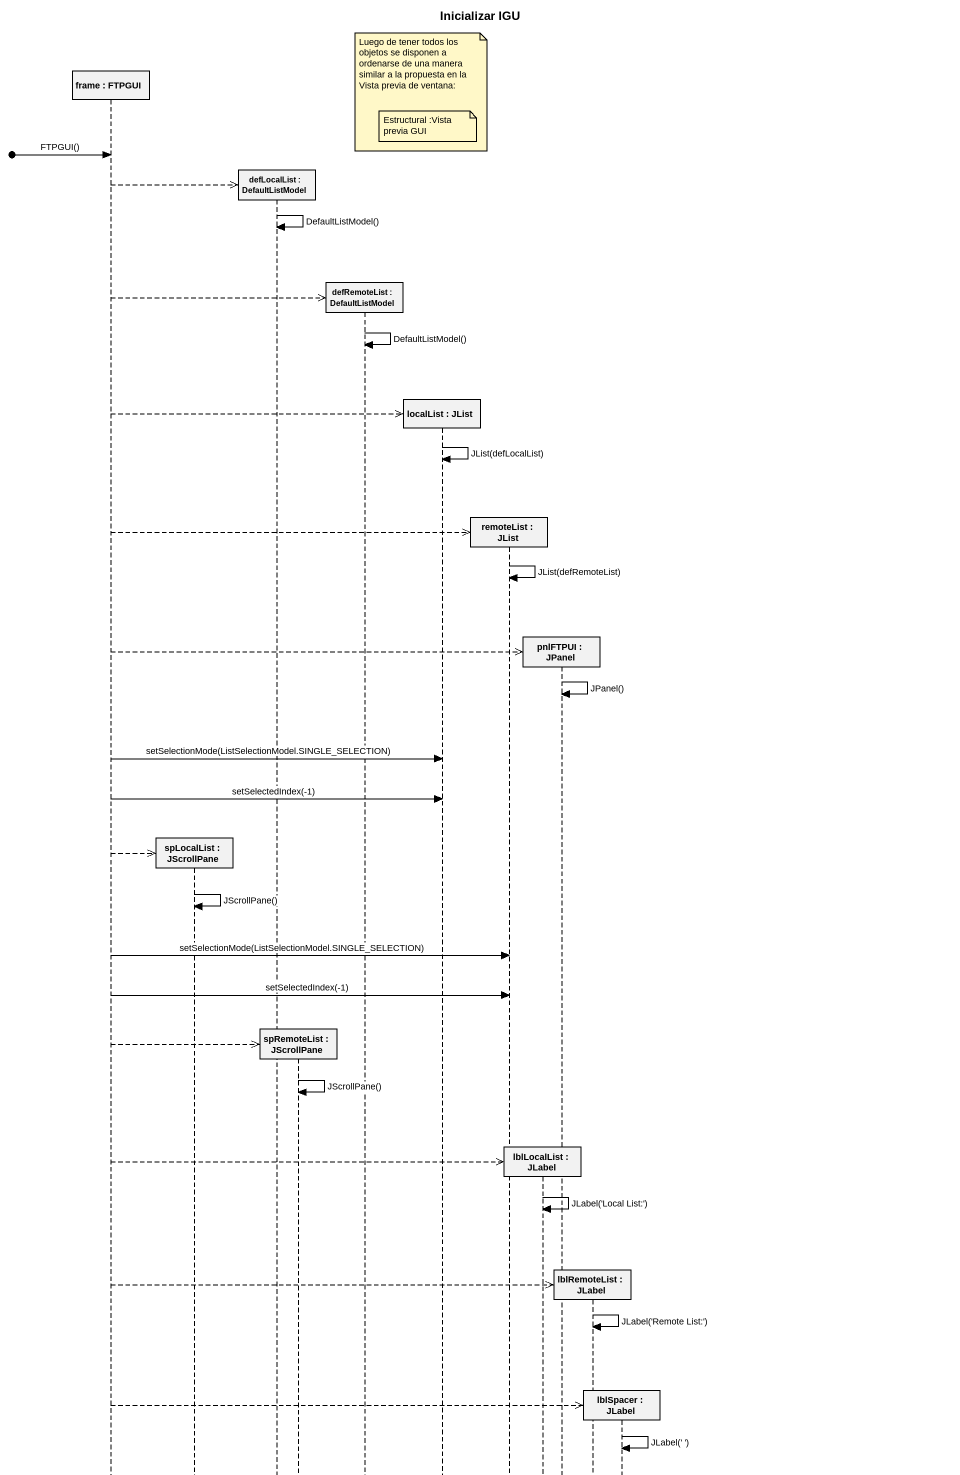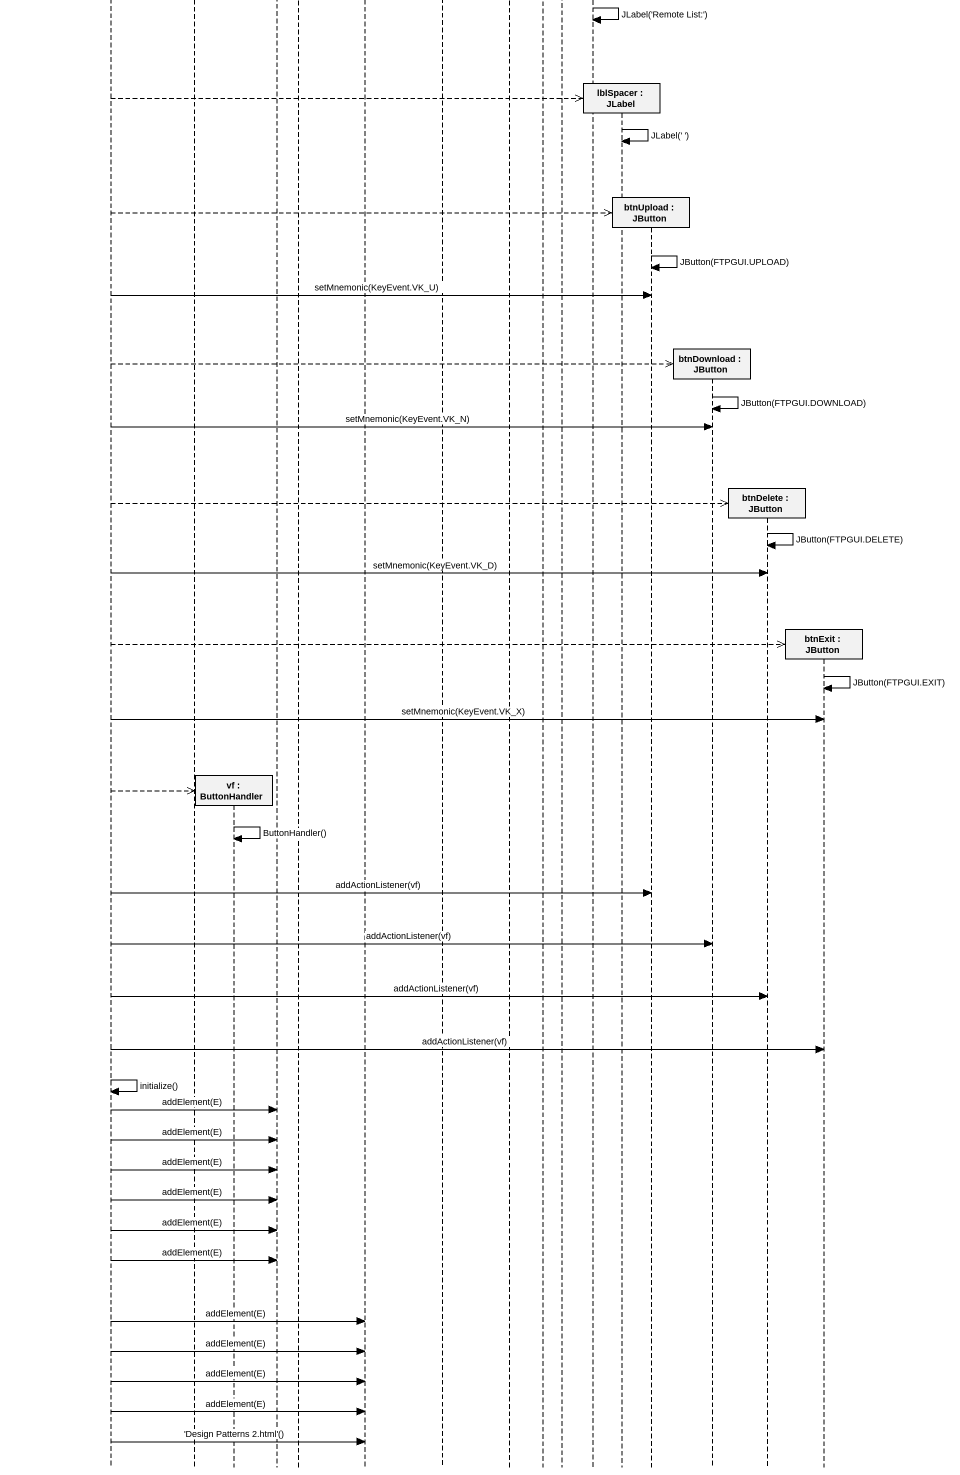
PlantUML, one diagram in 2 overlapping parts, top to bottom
@startuml
title Inicializar IGU
hide footbox
participant "frame : FTPGUI" as frame_
participant "spLocalList : JScrollPane" as spLocalList
participant "vf : ButtonHandler" as vf
participant "defLocalList : DefaultListModel" as defLocalList
participant "spRemoteList : JScrollPane" as spRemoteList
participant "defRemoteList : DefaultListModel" as defRemoteList
participant "localList : JList" as localList
participant "remoteList : JList" as remoteList
participant "lblLocalList : JLabel" as lblLocalList
participant "pnlFTPUI : JPanel" as pnlFTPUI
participant "lblRemoteList : JLabel" as lblRemoteList
participant "lblSpacer : JLabel" as lblSpacer
participant "btnUpload : JButton" as btnUpload
participant "btnDownload : JButton" as btnDownload
participant "btnDelete : JButton" as btnDelete
participant "btnExit : JButton" as btnExit

note over localList : Luego de tener todos los objetos se disponen a ordenarse de una manera similar a la propuesta en la Vista previa de ventana:
note over localList : Estructural :Vista previa GUI
[o-> frame_ : FTPGUI()
frame_ -->> defLocalList **
defLocalList -> defLocalList : DefaultListModel()
frame_ -->> defRemoteList **
defRemoteList -> defRemoteList : DefaultListModel()
frame_ -->> localList **
localList -> localList : JList(defLocalList)
frame_ -->> remoteList **
remoteList -> remoteList : JList(defRemoteList)
frame_ -->> pnlFTPUI **
pnlFTPUI -> pnlFTPUI : JPanel()
frame_ -> localList : setSelectionMode(ListSelectionModel.SINGLE_SELECTION)
frame_ -> localList : setSelectedIndex(-1)
frame_ -->> spLocalList **
spLocalList -> spLocalList : JScrollPane()
frame_ -> remoteList : setSelectionMode(ListSelectionModel.SINGLE_SELECTION)
frame_ -> remoteList : setSelectedIndex(-1)
frame_ -->> spRemoteList **
spRemoteList -> spRemoteList : JScrollPane()
frame_ -->> lblLocalList **
lblLocalList -> lblLocalList : JLabel('Local List:')
frame_ -->> lblRemoteList **
lblRemoteList -> lblRemoteList : JLabel('Remote List:')
frame_ -->> lblSpacer **
lblSpacer -> lblSpacer : JLabel(' ')
frame_ -->> btnUpload **
btnUpload -> btnUpload : JButton(FTPGUI.UPLOAD)
frame_ -> btnUpload : setMnemonic(KeyEvent.VK_U)
frame_ -->> btnDownload **
btnDownload -> btnDownload : JButton(FTPGUI.DOWNLOAD)
frame_ -> btnDownload : setMnemonic(KeyEvent.VK_N)
frame_ -->> btnDelete **
btnDelete -> btnDelete : JButton(FTPGUI.DELETE)
frame_ -> btnDelete : setMnemonic(KeyEvent.VK_D)
frame_ -->> btnExit **
btnExit -> btnExit : JButton(FTPGUI.EXIT)
frame_ -> btnExit : setMnemonic(KeyEvent.VK_X)
frame_ -->> vf **
vf -> vf : ButtonHandler()
frame_ -> btnUpload : addActionListener(vf)
frame_ -> btnDownload : addActionListener(vf)
frame_ -> btnDelete : addActionListener(vf)
frame_ -> btnExit : addActionListener(vf)
frame_ -> frame_ : initialize()
frame_ -> defLocalList : addElement(E)
frame_ -> defLocalList : addElement(E)
frame_ -> defLocalList : addElement(E)
frame_ -> defLocalList : addElement(E)
frame_ -> defLocalList : addElement(E)
frame_ -> defLocalList : addElement(E)
frame_ -> defRemoteList : addElement(E)
frame_ -> defRemoteList : addElement(E)
frame_ -> defRemoteList : addElement(E)
frame_ -> defRemoteList : addElement(E)
frame_ -> defRemoteList : 'Design Patterns 2.html'()
@enduml
